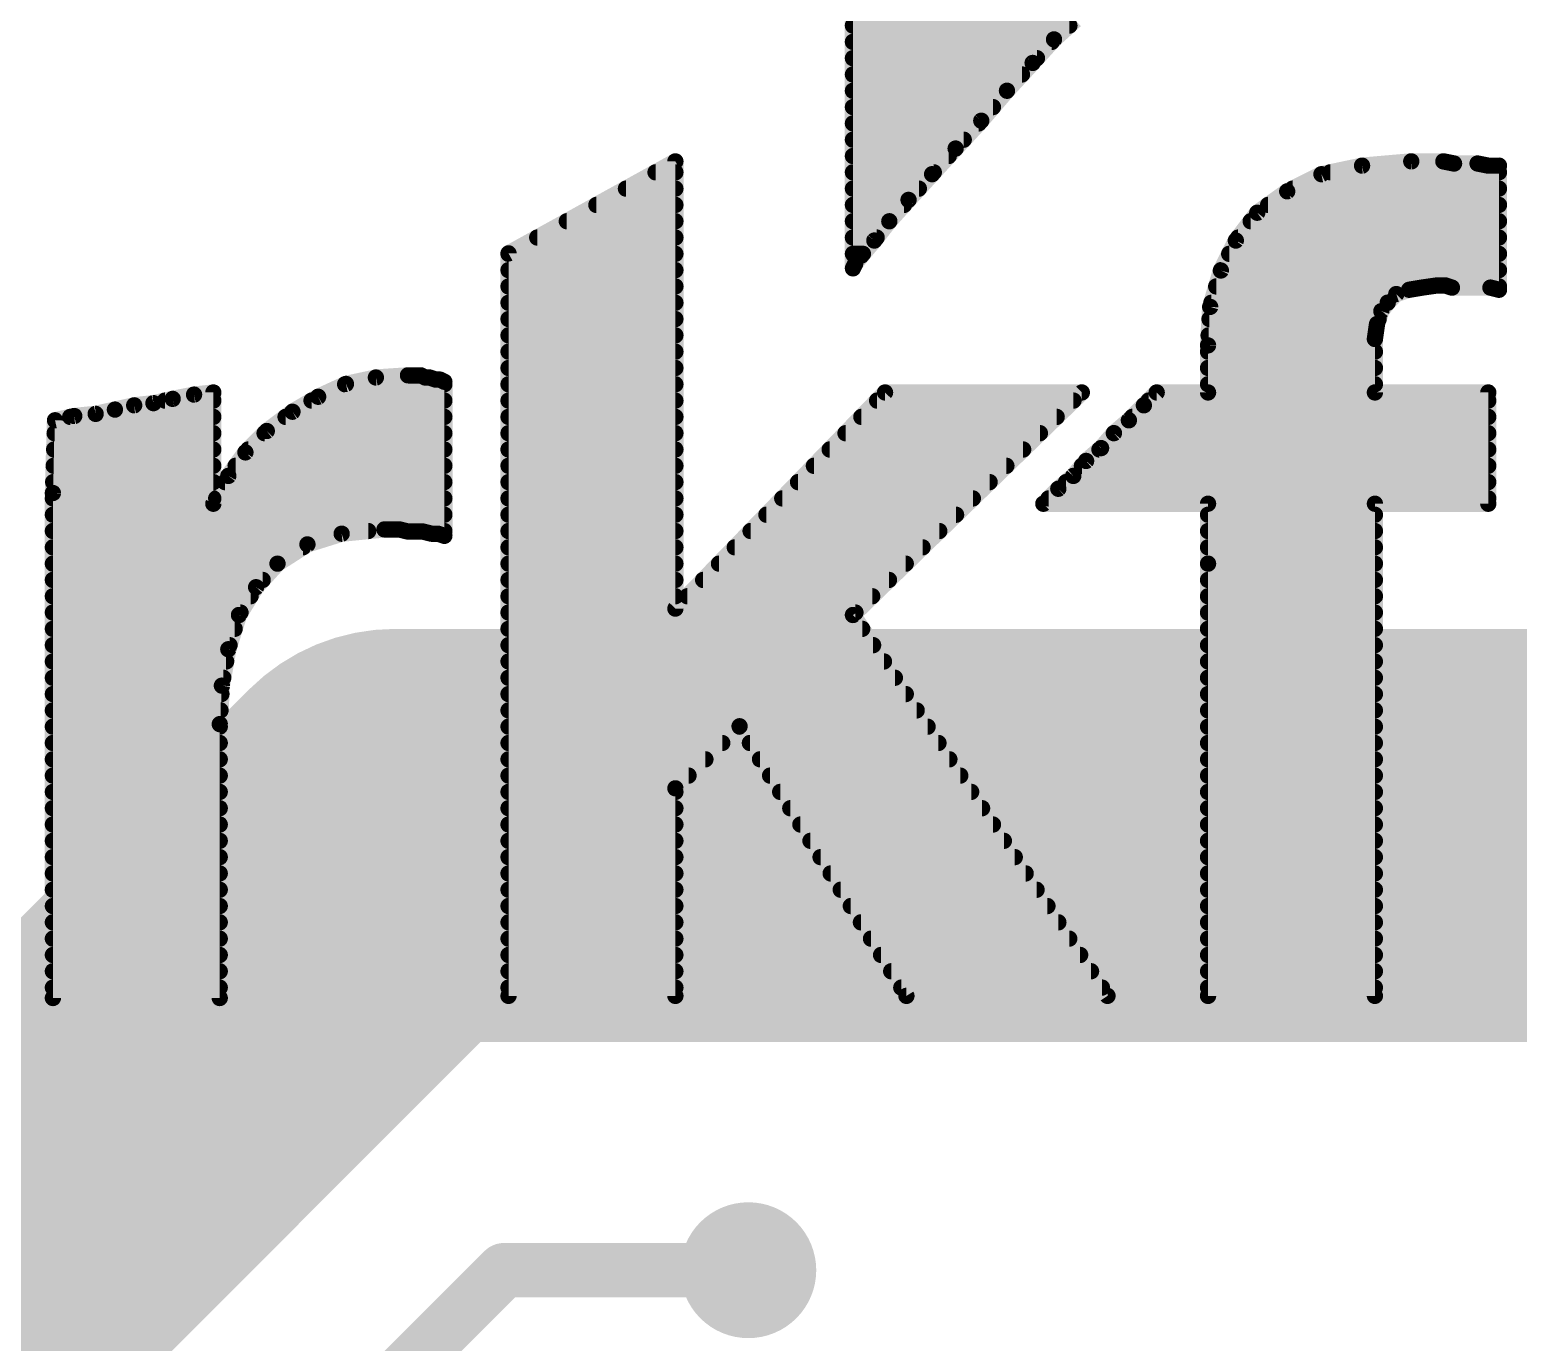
# Model space of a CAD drawing. Extents: x -0.1 to 74.4, y -25.4 to 49.6.
# Drawn here: x 37.66 to 44.62, y 23.03 to 29.16 of the extents above; entities that cross this region are included whole.
import ezdxf

# ---------------------------------------------------------------- set-up
doc = ezdxf.new("R2010")
doc.units = 0
for name, color, linetype in [('1', 12, 'CONTINUOUS'), ('18', 110, 'CONTINUOUS'), ('21', 41, 'CONTINUOUS')]:
    doc.layers.add(name, color=color, linetype=linetype)

# ---------------------------------------------------------------- blocks, each defined once
blk = doc.blocks.new('ROUNDV')
at = {"const_width": 0.5}
blk.add_lwpolyline([(0, -0.25, 1), (0, 0.25, 1), (0, -0.25)], format="xyb", dxfattribs=at)

msp = doc.modelspace()

# ---------------------------------------------------------------- linework, layer by layer
at = {"layer": '1'}
for points, const_width in [([(36.449, 22.479), (39.37, 25.4)], 1.9304), ([(39.37, 25.4), (67, 25.4)], 1.9304), ([(39.878, 23.368), (39.37, 22.86)], 0.254), ([(41.021, 23.368), (39.878, 23.368)], 0.254)]:
    msp.add_lwpolyline(points, dxfattribs=dict(at, const_width=const_width))
for points, const_width in [([(39.37, 25.8826, 1), (39.37, 24.9174)], 0.9652), ([(39.7112, 25.0588, 1), (39.0288, 25.7412)], 0.9652), ([(39.878, 23.4315, 1), (39.878, 23.3045)], 0.127), ([(39.9229, 23.3231, 1), (39.8331, 23.4129)], 0.127), ([(41.021, 23.3045, 1), (41.021, 23.4315)], 0.127)]:
    msp.add_lwpolyline(points, format="xyb", dxfattribs=dict(at, const_width=const_width))
at = {"layer": '21', "const_width": 0.0762}
for points in [[(41.51, 30.81), (41.51, 28.05)], [(42.45, 29.12), (42.55, 29.21)], [(41.51, 29.1846), (42.5218, 29.1846)], [(42.35, 29.01), (42.45, 29.12)], [(41.51, 29.1084), (42.4395, 29.1084)], [(41.51, 29.0322), (42.3702, 29.0322)], [(42.23, 28.88), (42.35, 29.01)], [(41.51, 28.956), (42.3002, 28.956)], [(41.51, 28.8798), (42.2298, 28.8798)], [(42.11, 28.74), (42.23, 28.88)], [(41.51, 28.8036), (42.1645, 28.8036)], [(41.51, 28.7274), (42.0984, 28.7274)], [(41.99, 28.61), (42.11, 28.74)], [(41.51, 28.6512), (42.028, 28.6512)], [(41.51, 28.575), (41.9579, 28.575)], [(41.88, 28.49), (41.99, 28.61)], [(39.9, 28.12), (40.68, 28.55)], [(40.5871, 28.4988), (40.68, 28.4988)], [(40.68, 28.55), (40.68, 26.46)], [(41.51, 28.4988), (41.8881, 28.4988)], [(43.7, 28.49), (43.89, 28.53)], [(43.7418, 28.4988), (44.53, 28.4988)], [(43.89, 28.53), (44.12, 28.55)], [(44.12, 28.55), (44.27, 28.55)], [(44.27, 28.55), (44.32, 28.54)], [(44.32, 28.54), (44.43, 28.54)], [(44.43, 28.54), (44.48, 28.53)], [(44.48, 28.53), (44.53, 28.53)], [(44.53, 28.53), (44.53, 27.95)], [(40.4489, 28.4226), (40.68, 28.4226)], [(41.51, 28.4226), (41.8182, 28.4226)], [(41.77, 28.37), (41.88, 28.49)], [(43.54, 28.41), (43.7, 28.49)], [(43.5652, 28.4226), (44.53, 28.4226)], [(41.68, 28.27), (41.77, 28.37)], [(43.4, 28.31), (43.54, 28.41)], [(40.3107, 28.3464), (40.68, 28.3464)], [(41.51, 28.3464), (41.7488, 28.3464)], [(43.3, 28.18), (43.4, 28.31)], [(43.451, 28.3464), (44.53, 28.3464)], [(40.1725, 28.2702), (40.68, 28.2702)], [(41.51, 28.2702), (41.6802, 28.2702)], [(41.61, 28.18), (41.68, 28.27)], [(43.3694, 28.2702), (44.53, 28.2702)], [(40.0342, 28.194), (40.68, 28.194)], [(41.51, 28.194), (41.6209, 28.194)], [(41.55, 28.11), (41.61, 28.18)], [(43.23, 28.04), (43.3, 28.18)], [(43.3108, 28.194), (44.53, 28.194)], [(39.9, 24.65), (39.9, 28.12)], [(39.9, 28.1178), (40.68, 28.1178)], [(41.51, 28.1178), (41.5567, 28.1178)], [(41.52, 28.07), (41.55, 28.11)], [(43.2689, 28.1178), (44.53, 28.1178)], [(39.9, 28.0416), (40.68, 28.0416)], [(41.51, 28.05), (41.52, 28.07)], [(43.18, 27.87), (43.23, 28.04)], [(43.2308, 28.0416), (44.53, 28.0416)], [(39.9, 27.9654), (40.68, 27.9654)], [(43.2081, 27.9654), (44.2078, 27.9654)], [(44.11, 27.95), (44.05, 27.93)], [(44.17, 27.96), (44.11, 27.95)], [(44.24, 27.97), (44.17, 27.96)], [(44.28, 27.97), (44.24, 27.97)], [(44.31, 27.96), (44.28, 27.97)], [(44.2938, 27.9654), (44.53, 27.9654)], [(44.49, 27.96), (44.31, 27.96)], [(44.53, 27.95), (44.49, 27.96)], [(39.9, 27.8892), (40.68, 27.8892)], [(43.17, 27.69), (43.18, 27.87)], [(43.1856, 27.8892), (44.0094, 27.8892)], [(44.01, 27.89), (43.98, 27.85)], [(44.05, 27.93), (44.01, 27.89)], [(39.9, 27.813), (40.68, 27.813)], [(43.1768, 27.813), (43.9677, 27.813)], [(43.98, 27.85), (43.96, 27.79)], [(39.9, 27.7368), (40.68, 27.7368)], [(43.1726, 27.7368), (43.9524, 27.7368)], [(43.96, 27.79), (43.95, 27.72)], [(39.9, 27.6606), (40.68, 27.6606)], [(43.17, 27.47), (43.17, 27.69)], [(43.17, 27.6606), (43.95, 27.6606)], [(43.95, 27.72), (43.95, 27.47)], [(39.14, 27.51), (39.28, 27.54)], [(39.28, 27.54), (39.43, 27.55)], [(39.43, 27.55), (39.49, 27.55)], [(39.49, 27.55), (39.51, 27.54)], [(39.51, 27.54), (39.53, 27.54)], [(39.53, 27.54), (39.56, 27.53)], [(39.56, 27.53), (39.58, 27.53)], [(39.58, 27.53), (39.6, 27.52)], [(39.6, 27.52), (39.6, 26.8)], [(39.9, 27.5844), (40.68, 27.5844)], [(43.17, 27.5844), (43.95, 27.5844)], [(38.33, 27.44), (38.43, 27.46)], [(38.43, 27.46), (38.52, 27.47)], [(38.52, 27.47), (38.52, 26.95)], [(38.89, 27.38), (39.01, 27.45)], [(39.01, 27.45), (39.14, 27.51)], [(39.1361, 27.5082), (39.6, 27.5082)], [(39.9, 27.5082), (40.68, 27.5082)], [(40.68, 26.46), (41.66, 27.47)], [(42.58, 27.47), (41.51, 26.43)], [(41.66, 27.47), (42.58, 27.47)], [(42.87, 27.41), (42.93, 27.47)], [(42.93, 27.47), (43.17, 27.47)], [(43.17, 27.5082), (43.95, 27.5082)], [(43.95, 27.47), (44.48, 27.47)], [(44.48, 27.47), (44.48, 26.95)], [(37.97, 27.37), (38.06, 27.39)], [(38.06, 27.39), (38.15, 27.41)], [(38.15, 27.41), (38.24, 27.42)], [(38.24, 27.42), (38.33, 27.44)], [(38.294, 27.432), (38.52, 27.432)], [(38.77, 27.29), (38.89, 27.38)], [(38.9791, 27.432), (39.6, 27.432)], [(39.9, 27.432), (40.68, 27.432)], [(41.6231, 27.432), (42.5409, 27.432)], [(42.8, 27.34), (42.87, 27.41)], [(42.892, 27.432), (44.48, 27.432)], [(37.77, 27), (37.78, 27.34)], [(37.78, 27.34), (37.87, 27.36)], [(37.8511, 27.3558), (38.52, 27.3558)], [(37.87, 27.36), (37.97, 27.37)], [(38.8577, 27.3558), (39.6, 27.3558)], [(39.9, 27.3558), (40.68, 27.3558)], [(41.5492, 27.3558), (42.4625, 27.3558)], [(42.73, 27.28), (42.8, 27.34)], [(42.8158, 27.3558), (44.48, 27.3558)], [(37.7782, 27.2796), (38.52, 27.2796)], [(38.67, 27.19), (38.77, 27.29)], [(38.7596, 27.2796), (39.6, 27.2796)], [(39.9, 27.2796), (40.68, 27.2796)], [(41.4753, 27.2796), (42.3841, 27.2796)], [(42.67, 27.21), (42.73, 27.28)], [(42.7297, 27.2796), (44.48, 27.2796)], [(37.776, 27.2034), (38.52, 27.2034)], [(38.59, 27.08), (38.67, 27.19)], [(38.6834, 27.2034), (39.6, 27.2034)], [(39.9, 27.2034), (40.68, 27.2034)], [(41.4013, 27.2034), (42.3057, 27.2034)], [(42.6, 27.15), (42.67, 27.21)], [(42.6623, 27.2034), (44.48, 27.2034)], [(37.7737, 27.1272), (38.52, 27.1272)], [(38.6243, 27.1272), (39.6, 27.1272)], [(39.9, 27.1272), (40.68, 27.1272)], [(41.3274, 27.1272), (42.2273, 27.1272)], [(42.54, 27.08), (42.6, 27.15)], [(42.5805, 27.1272), (44.48, 27.1272)], [(37.7715, 27.051), (38.52, 27.051)], [(38.52, 26.95), (38.59, 27.08)], [(38.5744, 27.051), (39.6, 27.051)], [(39.9, 27.051), (40.68, 27.051)], [(41.2534, 27.051), (42.1489, 27.051)], [(42.47, 27.02), (42.54, 27.08)], [(42.5062, 27.051), (44.48, 27.051)], [(37.77, 24.64), (37.77, 27)], [(37.77, 26.9748), (38.52, 26.9748)], [(38.5334, 26.9748), (39.6, 26.9748)], [(39.9, 26.9748), (40.68, 26.9748)], [(41.1795, 26.9748), (42.0705, 26.9748)], [(42.4, 26.95), (42.47, 27.02)], [(42.4248, 26.9748), (44.48, 26.9748)], [(37.77, 26.8986), (39.6, 26.8986)], [(39.9, 26.8986), (40.68, 26.8986)], [(41.1056, 26.8986), (41.9921, 26.8986)], [(43.17, 26.95), (42.4, 26.95)], [(43.17, 26.67), (43.17, 26.95)], [(43.17, 26.8986), (43.95, 26.8986)], [(44.48, 26.95), (43.95, 26.95)], [(43.95, 26.95), (43.95, 24.65)], [(37.77, 26.8224), (39.244, 26.8224)], [(39.32, 26.83), (39.12, 26.81)], [(39.39, 26.83), (39.32, 26.83)], [(39.43, 26.82), (39.39, 26.83)], [(39.4204, 26.8224), (39.6, 26.8224)], [(39.9, 26.8224), (40.68, 26.8224)], [(41.0316, 26.8224), (41.9137, 26.8224)], [(43.17, 26.8224), (43.95, 26.8224)], [(38.96, 26.76), (38.82, 26.67)], [(39.12, 26.81), (38.96, 26.76)], [(39.5, 26.82), (39.43, 26.82)], [(39.54, 26.81), (39.5, 26.82)], [(39.57, 26.81), (39.54, 26.81)], [(39.6, 26.8), (39.57, 26.81)], [(37.77, 26.7462), (38.9385, 26.7462)], [(39.9, 26.7462), (40.68, 26.7462)], [(40.9577, 26.7462), (41.8353, 26.7462)], [(43.17, 26.7462), (43.95, 26.7462)], [(37.77, 26.67), (38.82, 26.67)], [(38.82, 26.67), (38.72, 26.56)], [(39.9, 26.67), (40.68, 26.67)], [(40.8838, 26.67), (41.7569, 26.67)], [(43.17, 24.65), (43.17, 26.67)], [(43.17, 26.67), (43.95, 26.67)], [(37.77, 26.5938), (38.7507, 26.5938)], [(38.72, 26.56), (38.64, 26.43)], [(39.9, 26.5938), (40.68, 26.5938)], [(40.8098, 26.5938), (41.6785, 26.5938)], [(43.17, 26.5938), (43.95, 26.5938)], [(37.77, 26.5176), (38.6939, 26.5176)], [(39.9, 26.5176), (40.68, 26.5176)], [(40.7359, 26.5176), (41.6001, 26.5176)], [(43.17, 26.5176), (43.95, 26.5176)], [(37.77, 26.4414), (38.647, 26.4414)], [(38.64, 26.43), (38.59, 26.27)], [(39.9, 26.4414), (41.5217, 26.4414)], [(41.51, 26.43), (42.7, 24.65)], [(43.17, 26.4414), (43.95, 26.4414)], [(37.77, 26.3652), (38.6198, 26.3652)], [(39.9, 26.3652), (41.5533, 26.3652)], [(43.17, 26.3652), (43.95, 26.3652)], [(37.77, 26.289), (38.5959, 26.289)], [(38.59, 26.27), (38.56, 26.1)], [(39.9, 26.289), (41.6043, 26.289)], [(43.17, 26.289), (43.95, 26.289)], [(37.77, 26.2128), (38.5799, 26.2128)], [(39.9, 26.2128), (41.6552, 26.2128)], [(43.17, 26.2128), (43.95, 26.2128)], [(37.77, 26.1366), (38.5665, 26.1366)], [(39.9, 26.1366), (41.7061, 26.1366)], [(43.17, 26.1366), (43.95, 26.1366)], [(37.77, 26.0604), (38.5578, 26.0604)], [(38.56, 26.1), (38.55, 25.92)], [(39.9, 26.0604), (41.7571, 26.0604)], [(43.17, 26.0604), (43.95, 26.0604)], [(37.77, 25.9842), (38.5536, 25.9842)], [(38.55, 25.92), (38.55, 24.64)], [(39.9, 25.9842), (41.808, 25.9842)], [(43.17, 25.9842), (43.95, 25.9842)], [(37.77, 25.908), (38.55, 25.908)], [(39.9, 25.908), (40.9779, 25.908)], [(40.98, 25.91), (40.68, 25.62)], [(41.76, 24.65), (40.98, 25.91)], [(40.9812, 25.908), (41.859, 25.908)], [(43.17, 25.908), (43.95, 25.908)], [(37.77, 25.8318), (38.55, 25.8318)], [(39.9, 25.8318), (40.8991, 25.8318)], [(41.0284, 25.8318), (41.9099, 25.8318)], [(43.17, 25.8318), (43.95, 25.8318)], [(37.77, 25.7556), (38.55, 25.7556)], [(39.9, 25.7556), (40.8203, 25.7556)], [(41.0756, 25.7556), (41.9609, 25.7556)], [(43.17, 25.7556), (43.95, 25.7556)], [(37.77, 25.6794), (38.55, 25.6794)], [(39.9, 25.6794), (40.7415, 25.6794)], [(41.1228, 25.6794), (42.0118, 25.6794)], [(43.17, 25.6794), (43.95, 25.6794)], [(37.77, 25.6032), (38.55, 25.6032)], [(39.9, 25.6032), (40.68, 25.6032)], [(40.68, 25.62), (40.68, 24.65)], [(41.1699, 25.6032), (42.0627, 25.6032)], [(43.17, 25.6032), (43.95, 25.6032)], [(37.77, 25.527), (38.55, 25.527)], [(39.9, 25.527), (40.68, 25.527)], [(41.2171, 25.527), (42.1137, 25.527)], [(43.17, 25.527), (43.95, 25.527)], [(37.77, 25.4508), (38.55, 25.4508)], [(39.9, 25.4508), (40.68, 25.4508)], [(41.2643, 25.4508), (42.1646, 25.4508)], [(43.17, 25.4508), (43.95, 25.4508)], [(37.77, 25.3746), (38.55, 25.3746)], [(39.9, 25.3746), (40.68, 25.3746)], [(41.3114, 25.3746), (42.2156, 25.3746)], [(43.17, 25.3746), (43.95, 25.3746)], [(37.77, 25.2984), (38.55, 25.2984)], [(39.9, 25.2984), (40.68, 25.2984)], [(41.3586, 25.2984), (42.2665, 25.2984)], [(43.17, 25.2984), (43.95, 25.2984)], [(37.77, 25.2222), (38.55, 25.2222)], [(39.9, 25.2222), (40.68, 25.2222)], [(41.4058, 25.2222), (42.3175, 25.2222)], [(43.17, 25.2222), (43.95, 25.2222)], [(37.77, 25.146), (38.55, 25.146)], [(39.9, 25.146), (40.68, 25.146)], [(41.453, 25.146), (42.3684, 25.146)], [(43.17, 25.146), (43.95, 25.146)], [(37.77, 25.0698), (38.55, 25.0698)], [(39.9, 25.0698), (40.68, 25.0698)], [(41.5001, 25.0698), (42.4193, 25.0698)], [(43.17, 25.0698), (43.95, 25.0698)], [(37.77, 24.9936), (38.55, 24.9936)], [(39.9, 24.9936), (40.68, 24.9936)], [(41.5473, 24.9936), (42.4703, 24.9936)], [(43.17, 24.9936), (43.95, 24.9936)], [(37.77, 24.9174), (38.55, 24.9174)], [(39.9, 24.9174), (40.68, 24.9174)], [(41.5945, 24.9174), (42.5212, 24.9174)], [(43.17, 24.9174), (43.95, 24.9174)], [(37.77, 24.8412), (38.55, 24.8412)], [(39.9, 24.8412), (40.68, 24.8412)], [(41.6416, 24.8412), (42.5722, 24.8412)], [(43.17, 24.8412), (43.95, 24.8412)], [(37.77, 24.765), (38.55, 24.765)], [(39.9, 24.765), (40.68, 24.765)], [(41.6888, 24.765), (42.6231, 24.765)], [(43.17, 24.765), (43.95, 24.765)], [(37.77, 24.6888), (38.55, 24.6888)], [(39.9, 24.6888), (40.68, 24.6888)], [(41.736, 24.6888), (42.6741, 24.6888)], [(43.17, 24.6888), (43.95, 24.6888)], [(38.55, 24.64), (37.77, 24.64)], [(40.68, 24.65), (39.9, 24.65)], [(42.7, 24.65), (41.76, 24.65)], [(43.95, 24.65), (43.17, 24.65)]]:
    msp.add_lwpolyline(points, dxfattribs=at)
at = {"layer": '21', "const_width": 0.0381}
for points in [[(41.51, 29.2036, 1), (41.51, 29.1655)], [(42.4641, 29.1072, 1), (42.4359, 29.1328)], [(42.5218, 29.1655, 1), (42.5218, 29.2036)], [(41.51, 29.1275, 1), (41.51, 29.0894)], [(42.4373, 29.1342, 1), (42.4627, 29.1058)], [(42.4395, 29.0894, 1), (42.4395, 29.1275)], [(41.51, 29.0513, 1), (41.51, 29.0132)], [(42.3359, 29.0228, 1), (42.3641, 28.9972)], [(42.364, 28.9971, 1), (42.336, 29.0229)], [(42.3702, 29.0132, 1), (42.3702, 29.0513)], [(41.51, 28.9751, 1), (41.51, 28.937)], [(42.3002, 28.937, 1), (42.3002, 28.9751)], [(41.51, 28.8989, 1), (41.51, 28.8608)], [(42.216, 28.8929, 1), (42.244, 28.8671)], [(42.2445, 28.8676, 1), (42.2155, 28.8924)], [(42.2298, 28.8608, 1), (42.2298, 28.8989)], [(41.51, 28.8227, 1), (41.51, 28.7846)], [(42.1645, 28.7846, 1), (42.1645, 28.8227)], [(41.51, 28.7465, 1), (41.51, 28.7084)], [(42.0955, 28.7524, 1), (42.1245, 28.7276)], [(42.124, 28.7271, 1), (42.096, 28.7529)], [(42.0984, 28.7084, 1), (42.0984, 28.7465)], [(41.51, 28.6703, 1), (41.51, 28.6322)], [(42.028, 28.6322, 1), (42.028, 28.6703)], [(41.51, 28.5941, 1), (41.51, 28.556)], [(41.9579, 28.556, 1), (41.9579, 28.5941)], [(41.976, 28.6229, 1), (42.004, 28.5971)], [(42.004, 28.5971, 1), (41.976, 28.6229)], [(40.5871, 28.5179, 1), (40.5871, 28.4798)], [(40.699, 28.55, 1), (40.6609, 28.55)], [(40.6892, 28.5333, 1), (40.6708, 28.5667)], [(40.68, 28.4798, 1), (40.68, 28.5179)], [(41.51, 28.5179, 1), (41.51, 28.4798)], [(41.8881, 28.4798, 1), (41.8881, 28.5179)], [(43.7418, 28.5179, 1), (43.7418, 28.4798)], [(43.8883, 28.549, 1), (43.8917, 28.511)], [(43.8939, 28.5114, 1), (43.8861, 28.5486)], [(44.12, 28.5691, 1), (44.12, 28.531)], [(44.1217, 28.531, 1), (44.1183, 28.569)], [(44.2737, 28.5687, 1), (44.2663, 28.5313)], [(44.27, 28.531, 1), (44.27, 28.5691)], [(44.32, 28.5591, 1), (44.32, 28.521)], [(44.3163, 28.5213, 1), (44.3237, 28.5587)], [(44.4337, 28.5587, 1), (44.4263, 28.5213)], [(44.43, 28.521, 1), (44.43, 28.5591)], [(44.48, 28.5491, 1), (44.48, 28.511)], [(44.4763, 28.5113, 1), (44.4837, 28.5487)], [(44.5491, 28.53, 1), (44.511, 28.53)], [(44.53, 28.511, 1), (44.53, 28.5491)], [(44.53, 28.4798, 1), (44.53, 28.5179)], [(40.4489, 28.4417, 1), (40.4489, 28.4036)], [(40.68, 28.4036, 1), (40.68, 28.4417)], [(41.51, 28.4417, 1), (41.51, 28.4036)], [(41.8182, 28.4036, 1), (41.8182, 28.4417)], [(41.866, 28.5029, 1), (41.894, 28.4771)], [(41.894, 28.4771, 1), (41.866, 28.5029)], [(43.5652, 28.4417, 1), (43.5652, 28.4036)], [(43.6961, 28.5086, 1), (43.7039, 28.4714)], [(43.7085, 28.473, 1), (43.6915, 28.507)], [(44.53, 28.4036, 1), (44.53, 28.4417)], [(41.756, 28.3829, 1), (41.784, 28.3571)], [(41.7842, 28.3573, 1), (41.7558, 28.3827)], [(43.5315, 28.427, 1), (43.5485, 28.393)], [(43.5511, 28.3945, 1), (43.5289, 28.4255)], [(40.3107, 28.3655, 1), (40.3107, 28.3274)], [(40.68, 28.3274, 1), (40.68, 28.3655)], [(41.51, 28.3655, 1), (41.51, 28.3274)], [(41.7488, 28.3274, 1), (41.7488, 28.3655)], [(43.3889, 28.3255, 1), (43.4111, 28.2945)], [(43.4151, 28.2984, 1), (43.3849, 28.3216)], [(43.451, 28.3655, 1), (43.451, 28.3274)], [(44.53, 28.3274, 1), (44.53, 28.3655)], [(40.1725, 28.2893, 1), (40.1725, 28.2512)], [(40.68, 28.2512, 1), (40.68, 28.2893)], [(41.51, 28.2893, 1), (41.51, 28.2512)], [(41.6658, 28.2827, 1), (41.6942, 28.2573)], [(41.695, 28.2583, 1), (41.665, 28.2817)], [(41.6802, 28.2512, 1), (41.6802, 28.2893)], [(43.3694, 28.2893, 1), (43.3694, 28.2512)], [(44.53, 28.2512, 1), (44.53, 28.2893)], [(40.0342, 28.2131, 1), (40.0342, 28.175)], [(40.68, 28.175, 1), (40.68, 28.2131)], [(41.51, 28.2131, 1), (41.51, 28.175)], [(41.595, 28.1917, 1), (41.625, 28.1683)], [(41.6245, 28.1676, 1), (41.5955, 28.1924)], [(41.6209, 28.175, 1), (41.6209, 28.2131)], [(43.2849, 28.1916, 1), (43.3151, 28.1684)], [(43.317, 28.1715, 1), (43.283, 28.1885)], [(43.3108, 28.2131, 1), (43.3108, 28.175)], [(44.53, 28.175, 1), (44.53, 28.2131)], [(39.919, 28.12, 1), (39.8809, 28.12)], [(39.9, 28.1369, 1), (39.9, 28.0988)], [(39.8908, 28.1367, 1), (39.9092, 28.1033)], [(40.68, 28.0988, 1), (40.68, 28.1369)], [(41.51, 28.1369, 1), (41.51, 28.0988)], [(41.5355, 28.1224, 1), (41.5645, 28.0976)], [(41.5652, 28.0986, 1), (41.5348, 28.1214)], [(41.5567, 28.0988, 1), (41.5567, 28.1369)], [(43.2689, 28.1369, 1), (43.2689, 28.0988)], [(44.53, 28.0988, 1), (44.53, 28.1369)], [(39.9, 28.0607, 1), (39.9, 28.0226)], [(40.68, 28.0226, 1), (40.68, 28.0607)], [(41.493, 28.0585, 1), (41.527, 28.0415)], [(41.491, 28.05, 1), (41.5291, 28.05)], [(41.5048, 28.0814, 1), (41.5352, 28.0586)], [(41.537, 28.0615, 1), (41.503, 28.0785)], [(43.213, 28.0485, 1), (43.247, 28.0315)], [(43.2308, 28.0607, 1), (43.2308, 28.0226)], [(43.2483, 28.0346, 1), (43.2117, 28.0454)], [(44.53, 28.0226, 1), (44.53, 28.0607)], [(39.9, 27.9845, 1), (39.9, 27.9464)], [(40.68, 27.9464, 1), (40.68, 27.9845)], [(43.2081, 27.9845, 1), (43.2081, 27.9464)], [(44.1069, 27.9688, 1), (44.1131, 27.9312)], [(44.116, 27.9319, 1), (44.104, 27.9681)], [(44.1673, 27.9789, 1), (44.1727, 27.9411)], [(44.1731, 27.9412, 1), (44.1669, 27.9788)], [(44.2078, 27.9464, 1), (44.2078, 27.9845)], [(44.24, 27.9891, 1), (44.24, 27.951)], [(44.2427, 27.9511, 1), (44.2373, 27.9889)], [(44.286, 27.9881, 1), (44.274, 27.9519)], [(44.2938, 27.9845, 1), (44.2938, 27.9464)], [(44.28, 27.951, 1), (44.28, 27.9891)], [(44.31, 27.9791, 1), (44.31, 27.941)], [(44.304, 27.9419, 1), (44.316, 27.9781)], [(44.4946, 27.9785, 1), (44.4854, 27.9415)], [(44.49, 27.941, 1), (44.49, 27.9791)], [(44.5254, 27.9315, 1), (44.5346, 27.9685)], [(44.53, 27.9464, 1), (44.53, 27.9845)], [(39.9, 27.9083, 1), (39.9, 27.8702)], [(40.68, 27.8702, 1), (40.68, 27.9083)], [(43.199, 27.8689, 1), (43.161, 27.8711)], [(43.1856, 27.9083, 1), (43.1856, 27.8702)], [(43.9965, 27.9035, 1), (44.0235, 27.8765)], [(44.0252, 27.8786, 1), (43.9948, 27.9014)], [(44.0094, 27.8702, 1), (44.0094, 27.9083)], [(44.044, 27.9481, 1), (44.056, 27.9119)], [(44.0635, 27.9165, 1), (44.0365, 27.9435)], [(44.511, 27.95, 1), (44.5491, 27.95)], [(39.9, 27.8321, 1), (39.9, 27.794)], [(40.68, 27.794, 1), (40.68, 27.8321)], [(43.1768, 27.8321, 1), (43.1768, 27.794)], [(43.1617, 27.8754, 1), (43.1983, 27.8646)], [(43.9648, 27.8614, 1), (43.9952, 27.8386)], [(43.9981, 27.844, 1), (43.9619, 27.856)], [(43.9677, 27.794, 1), (43.9677, 27.8321)], [(39.9, 27.7559, 1), (39.9, 27.7178)], [(40.68, 27.7178, 1), (40.68, 27.7559)], [(43.1726, 27.7559, 1), (43.1726, 27.7178)], [(43.9419, 27.796, 1), (43.9781, 27.784)], [(43.9789, 27.7873, 1), (43.9411, 27.7927)], [(43.9524, 27.7178, 1), (43.9524, 27.7559)], [(39.9, 27.6797, 1), (39.9, 27.6416)], [(40.68, 27.6416, 1), (40.68, 27.6797)], [(43.151, 27.6911, 1), (43.189, 27.6889)], [(43.17, 27.6797, 1), (43.17, 27.6416)], [(43.1891, 27.69, 1), (43.151, 27.69)], [(43.9691, 27.72, 1), (43.931, 27.72)], [(43.9311, 27.7227, 1), (43.9689, 27.7173)], [(43.95, 27.6416, 1), (43.95, 27.6797)], [(39.2787, 27.559, 1), (39.2813, 27.521)], [(39.284, 27.5214, 1), (39.276, 27.5586)], [(39.43, 27.5691, 1), (39.43, 27.531)], [(39.4313, 27.531, 1), (39.4287, 27.569)], [(39.4985, 27.567, 1), (39.4815, 27.533)], [(39.49, 27.531, 1), (39.49, 27.5691)], [(39.51, 27.5591, 1), (39.51, 27.521)], [(39.5015, 27.523, 1), (39.5185, 27.557)], [(39.536, 27.5581, 1), (39.524, 27.5219)], [(39.53, 27.521, 1), (39.53, 27.5591)], [(39.56, 27.5491, 1), (39.56, 27.511)], [(39.554, 27.5119, 1), (39.566, 27.5481)], [(39.5885, 27.547, 1), (39.5715, 27.513)], [(39.58, 27.511, 1), (39.58, 27.5491)], [(39.6191, 27.52, 1), (39.581, 27.52)], [(39.5915, 27.503, 1), (39.6085, 27.537)], [(39.9, 27.6035, 1), (39.9, 27.5654)], [(40.68, 27.5654, 1), (40.68, 27.6035)], [(43.17, 27.6035, 1), (43.17, 27.5654)], [(43.95, 27.5654, 1), (43.95, 27.6035)], [(38.4279, 27.4789, 1), (38.4321, 27.4411)], [(38.4337, 27.4413, 1), (38.4263, 27.4787)], [(38.5391, 27.47, 1), (38.501, 27.47)], [(38.5221, 27.4511, 1), (38.5179, 27.4889)], [(39.002, 27.4673, 1), (39.018, 27.4327)], [(39.0196, 27.4335, 1), (39.0004, 27.4665)], [(39.1361, 27.5273, 1), (39.1361, 27.4892)], [(39.136, 27.5286, 1), (39.144, 27.4914)], [(39.148, 27.4927, 1), (39.132, 27.5273)], [(39.6, 27.4892, 1), (39.6, 27.5273)], [(39.9, 27.5273, 1), (39.9, 27.4892)], [(40.68, 27.4892, 1), (40.68, 27.5273)], [(41.66, 27.4891, 1), (41.66, 27.451)], [(41.6737, 27.4567, 1), (41.6463, 27.4833)], [(42.5933, 27.4563, 1), (42.5667, 27.4837)], [(42.58, 27.451, 1), (42.58, 27.4891)], [(42.93, 27.4891, 1), (42.93, 27.451)], [(42.9435, 27.4565, 1), (42.9165, 27.4835)], [(43.17, 27.5273, 1), (43.17, 27.4892)], [(43.151, 27.47, 1), (43.1891, 27.47)], [(43.17, 27.451, 1), (43.17, 27.4891)], [(43.95, 27.4891, 1), (43.95, 27.451)], [(43.931, 27.47, 1), (43.9691, 27.47)], [(43.95, 27.4892, 1), (43.95, 27.5273)], [(44.4991, 27.47, 1), (44.461, 27.47)], [(44.48, 27.451, 1), (44.48, 27.4891)], [(38.0559, 27.4086, 1), (38.0641, 27.3714)], [(38.0641, 27.3714, 1), (38.0559, 27.4086)], [(38.1479, 27.4289, 1), (38.1521, 27.3911)], [(38.1541, 27.3914, 1), (38.1459, 27.4286)], [(38.2359, 27.4386, 1), (38.2441, 27.4014)], [(38.2421, 27.4011, 1), (38.2379, 27.4389)], [(38.294, 27.4511, 1), (38.294, 27.413)], [(38.3263, 27.4587, 1), (38.3337, 27.4213)], [(38.3341, 27.4214, 1), (38.3259, 27.4586)], [(38.52, 27.413, 1), (38.52, 27.4511)], [(38.8804, 27.3965, 1), (38.8996, 27.3635)], [(38.9014, 27.3648, 1), (38.8786, 27.3952)], [(38.9791, 27.4511, 1), (38.9791, 27.413)], [(39.6, 27.413, 1), (39.6, 27.4511)], [(39.9, 27.4511, 1), (39.9, 27.413)], [(40.68, 27.413, 1), (40.68, 27.4511)], [(41.6231, 27.4511, 1), (41.6231, 27.413)], [(42.5409, 27.413, 1), (42.5409, 27.4511)], [(42.8565, 27.4235, 1), (42.8835, 27.3965)], [(42.8835, 27.3965, 1), (42.8565, 27.4235)], [(42.892, 27.4511, 1), (42.892, 27.413)], [(44.48, 27.413, 1), (44.48, 27.4511)], [(37.7759, 27.3586, 1), (37.7841, 27.3214)], [(37.799, 27.3394, 1), (37.761, 27.3406)], [(37.8511, 27.3749, 1), (37.8511, 27.3368)], [(37.8681, 27.379, 1), (37.8719, 27.341)], [(37.8741, 27.3414, 1), (37.8659, 27.3786)], [(37.9659, 27.3886, 1), (37.9741, 27.3514)], [(37.9719, 27.351, 1), (37.9681, 27.389)], [(38.52, 27.3368, 1), (38.52, 27.3749)], [(38.8577, 27.3749, 1), (38.8577, 27.3368)], [(39.6, 27.3368, 1), (39.6, 27.3749)], [(39.9, 27.3749, 1), (39.9, 27.3368)], [(40.68, 27.3368, 1), (40.68, 27.3749)], [(41.5492, 27.3749, 1), (41.5492, 27.3368)], [(42.4625, 27.3368, 1), (42.4625, 27.3749)], [(42.7865, 27.3535, 1), (42.8135, 27.3265)], [(42.8124, 27.3255, 1), (42.7876, 27.3545)], [(42.8158, 27.3749, 1), (42.8158, 27.3368)], [(44.48, 27.3368, 1), (44.48, 27.3749)], [(37.7782, 27.2987, 1), (37.7782, 27.2606)], [(38.52, 27.2606, 1), (38.52, 27.2987)], [(38.7596, 27.2987, 1), (38.7596, 27.2606)], [(38.7586, 27.3052, 1), (38.7814, 27.2748)], [(38.7835, 27.2765, 1), (38.7565, 27.3035)], [(39.6, 27.2606, 1), (39.6, 27.2987)], [(39.9, 27.2987, 1), (39.9, 27.2606)], [(40.68, 27.2606, 1), (40.68, 27.2987)], [(41.4753, 27.2987, 1), (41.4753, 27.2606)], [(42.3841, 27.2606, 1), (42.3841, 27.2987)], [(42.7297, 27.2987, 1), (42.7297, 27.2606)], [(42.7176, 27.2945, 1), (42.7424, 27.2655)], [(42.7445, 27.2676, 1), (42.7155, 27.2924)], [(44.48, 27.2606, 1), (44.48, 27.2987)], [(37.776, 27.2225, 1), (37.776, 27.1844)], [(38.52, 27.1844, 1), (38.52, 27.2225)], [(38.6565, 27.2035, 1), (38.6835, 27.1765)], [(38.6854, 27.1788, 1), (38.6546, 27.2012)], [(38.6834, 27.2225, 1), (38.6834, 27.1844)], [(39.6, 27.1844, 1), (39.6, 27.2225)], [(39.9, 27.2225, 1), (39.9, 27.1844)], [(40.68, 27.1844, 1), (40.68, 27.2225)], [(41.4013, 27.2225, 1), (41.4013, 27.1844)], [(42.3057, 27.1844, 1), (42.3057, 27.2225)], [(42.6623, 27.2225, 1), (42.6623, 27.1844)], [(42.6555, 27.2224, 1), (42.6845, 27.1976)], [(42.6824, 27.1955, 1), (42.6576, 27.2245)], [(44.48, 27.1844, 1), (44.48, 27.2225)], [(37.7737, 27.1463, 1), (37.7737, 27.1082)], [(38.52, 27.1082, 1), (38.52, 27.1463)], [(38.6243, 27.1463, 1), (38.6243, 27.1082)], [(39.6, 27.1082, 1), (39.6, 27.1463)], [(39.9, 27.1463, 1), (39.9, 27.1082)], [(40.68, 27.1082, 1), (40.68, 27.1463)], [(41.3274, 27.1463, 1), (41.3274, 27.1082)], [(42.2273, 27.1082, 1), (42.2273, 27.1463)], [(42.5805, 27.1463, 1), (42.5805, 27.1082)], [(42.5876, 27.1645, 1), (42.6124, 27.1355)], [(42.6145, 27.1376, 1), (42.5855, 27.1624)], [(44.48, 27.1082, 1), (44.48, 27.1463)], [(37.7715, 27.0701, 1), (37.7715, 27.032)], [(38.52, 27.032, 1), (38.52, 27.0701)], [(38.5744, 27.0701, 1), (38.5744, 27.032)], [(38.5746, 27.0912, 1), (38.6054, 27.0688)], [(38.6068, 27.071, 1), (38.5732, 27.089)], [(39.6, 27.032, 1), (39.6, 27.0701)], [(39.9, 27.0701, 1), (39.9, 27.032)], [(40.68, 27.032, 1), (40.68, 27.0701)], [(41.2534, 27.0701, 1), (41.2534, 27.032)], [(42.1489, 27.032, 1), (42.1489, 27.0701)], [(42.5062, 27.0701, 1), (42.5062, 27.032)], [(42.5255, 27.0924, 1), (42.5545, 27.0676)], [(42.5524, 27.0655, 1), (42.5276, 27.0945)], [(44.48, 27.032, 1), (44.48, 27.0701)], [(37.7891, 27, 1), (37.751, 27)], [(37.751, 27.0006, 1), (37.789, 26.9994)], [(37.77, 26.9939, 1), (37.77, 26.9558)], [(38.5334, 26.9939, 1), (38.5334, 26.9558)], [(38.52, 26.9558, 1), (38.52, 26.9939)], [(39.6, 26.9558, 1), (39.6, 26.9939)], [(39.9, 26.9939, 1), (39.9, 26.9558)], [(40.68, 26.9558, 1), (40.68, 26.9939)], [(41.1795, 26.9939, 1), (41.1795, 26.9558)], [(42.0705, 26.9558, 1), (42.0705, 26.9939)], [(42.4248, 26.9939, 1), (42.4248, 26.9558)], [(42.4576, 27.0345, 1), (42.4824, 27.0055)], [(42.4835, 27.0065, 1), (42.4565, 27.0335)], [(44.48, 26.9558, 1), (44.48, 26.9939)], [(37.77, 26.9177, 1), (37.77, 26.8796)], [(38.5032, 26.959, 1), (38.5368, 26.941)], [(38.501, 26.95, 1), (38.5391, 26.95)], [(39.6, 26.8796, 1), (39.6, 26.9177)], [(39.9, 26.9177, 1), (39.9, 26.8796)], [(40.68, 26.8796, 1), (40.68, 26.9177)], [(41.1056, 26.9177, 1), (41.1056, 26.8796)], [(41.9921, 26.8796, 1), (41.9921, 26.9177)], [(42.4, 26.9691, 1), (42.4, 26.931)], [(42.3865, 26.9635, 1), (42.4135, 26.9365)], [(43.17, 26.9177, 1), (43.17, 26.8796)], [(43.1891, 26.95, 1), (43.151, 26.95)], [(43.17, 26.931, 1), (43.17, 26.9691)], [(43.95, 26.9691, 1), (43.95, 26.931)], [(43.9691, 26.95, 1), (43.931, 26.95)], [(43.95, 26.8796, 1), (43.95, 26.9177)], [(44.461, 26.95, 1), (44.4991, 26.95)], [(44.48, 26.931, 1), (44.48, 26.9691)], [(37.77, 26.8415, 1), (37.77, 26.8034)], [(39.244, 26.8034, 1), (39.244, 26.8415)], [(39.32, 26.8491, 1), (39.32, 26.811)], [(39.3219, 26.811, 1), (39.3181, 26.849)], [(39.3946, 26.8485, 1), (39.3854, 26.8115)], [(39.39, 26.811, 1), (39.39, 26.8491)], [(39.4204, 26.8415, 1), (39.4204, 26.8034)], [(39.6, 26.8034, 1), (39.6, 26.8415)], [(39.9, 26.8415, 1), (39.9, 26.8034)], [(40.68, 26.8034, 1), (40.68, 26.8415)], [(41.0316, 26.8415, 1), (41.0316, 26.8034)], [(41.9137, 26.8034, 1), (41.9137, 26.8415)], [(43.17, 26.8415, 1), (43.17, 26.8034)], [(43.95, 26.8034, 1), (43.95, 26.8415)], [(38.9543, 26.7782, 1), (38.9657, 26.7418)], [(38.9703, 26.744, 1), (38.9497, 26.776)], [(39.1181, 26.829, 1), (39.1219, 26.791)], [(39.1257, 26.7918, 1), (39.1143, 26.8282)], [(39.43, 26.8391, 1), (39.43, 26.801)], [(39.4254, 26.8015, 1), (39.4346, 26.8385)], [(39.5046, 26.8385, 1), (39.4954, 26.8015)], [(39.5, 26.801, 1), (39.5, 26.8391)], [(39.54, 26.8291, 1), (39.54, 26.791)], [(39.5354, 26.7915, 1), (39.5446, 26.8285)], [(39.576, 26.8281, 1), (39.564, 26.7919)], [(39.57, 26.791, 1), (39.57, 26.8291)], [(39.581, 26.8, 1), (39.6191, 26.8)], [(39.594, 26.7819, 1), (39.606, 26.8181)], [(37.77, 26.7653, 1), (37.77, 26.7272)], [(38.9385, 26.7272, 1), (38.9385, 26.7653)], [(39.9, 26.7653, 1), (39.9, 26.7272)], [(40.68, 26.7272, 1), (40.68, 26.7653)], [(40.9577, 26.7653, 1), (40.9577, 26.7272)], [(41.8353, 26.7272, 1), (41.8353, 26.7653)], [(43.17, 26.7653, 1), (43.17, 26.7272)], [(43.95, 26.7272, 1), (43.95, 26.7653)], [(37.77, 26.6891, 1), (37.77, 26.651)], [(38.8097, 26.686, 1), (38.8303, 26.654)], [(38.8341, 26.6572, 1), (38.8059, 26.6828)], [(38.82, 26.651, 1), (38.82, 26.6891)], [(39.9, 26.6891, 1), (39.9, 26.651)], [(40.68, 26.651, 1), (40.68, 26.6891)], [(40.8838, 26.6891, 1), (40.8838, 26.651)], [(41.7569, 26.651, 1), (41.7569, 26.6891)], [(43.17, 26.6891, 1), (43.17, 26.651)], [(43.1891, 26.67, 1), (43.151, 26.67)], [(43.151, 26.67, 1), (43.1891, 26.67)], [(43.95, 26.651, 1), (43.95, 26.6891)], [(37.77, 26.6129, 1), (37.77, 26.5748)], [(38.7059, 26.5728, 1), (38.7341, 26.5472)], [(38.7362, 26.55, 1), (38.7038, 26.57)], [(38.7507, 26.5748, 1), (38.7507, 26.6129)], [(39.9, 26.6129, 1), (39.9, 26.5748)], [(40.68, 26.5748, 1), (40.68, 26.6129)], [(40.8098, 26.6129, 1), (40.8098, 26.5748)], [(41.6785, 26.5748, 1), (41.6785, 26.6129)], [(43.17, 26.6129, 1), (43.17, 26.5748)], [(43.95, 26.5748, 1), (43.95, 26.6129)], [(37.77, 26.5367, 1), (37.77, 26.4986)], [(38.6939, 26.4986, 1), (38.6939, 26.5367)], [(39.9, 26.5367, 1), (39.9, 26.4986)], [(40.68, 26.4986, 1), (40.68, 26.5367)], [(40.7359, 26.5367, 1), (40.7359, 26.4986)], [(41.6001, 26.4986, 1), (41.6001, 26.5367)], [(43.17, 26.5367, 1), (43.17, 26.4986)], [(43.95, 26.4986, 1), (43.95, 26.5367)], [(37.77, 26.4605, 1), (37.77, 26.4224)], [(38.6238, 26.44, 1), (38.6562, 26.42)], [(38.6582, 26.4243, 1), (38.6218, 26.4357)], [(38.647, 26.4224, 1), (38.647, 26.4605)], [(39.9, 26.4605, 1), (39.9, 26.4224)], [(40.6609, 26.46, 1), (40.699, 26.46)], [(40.6663, 26.4733, 1), (40.6937, 26.4467)], [(41.5258, 26.4406, 1), (41.4942, 26.4194)], [(41.4967, 26.4437, 1), (41.5233, 26.4163)], [(41.5217, 26.4224, 1), (41.5217, 26.4605)], [(43.17, 26.4605, 1), (43.17, 26.4224)], [(43.95, 26.4224, 1), (43.95, 26.4605)], [(37.77, 26.3843, 1), (37.77, 26.3462)], [(38.6198, 26.3462, 1), (38.6198, 26.3843)], [(39.9, 26.3843, 1), (39.9, 26.3462)], [(41.5533, 26.3462, 1), (41.5533, 26.3843)], [(43.17, 26.3843, 1), (43.17, 26.3462)], [(43.95, 26.3462, 1), (43.95, 26.3843)], [(37.77, 26.3081, 1), (37.77, 26.27)], [(38.6088, 26.2667, 1), (38.5712, 26.2733)], [(38.5959, 26.27, 1), (38.5959, 26.3081)], [(39.9, 26.3081, 1), (39.9, 26.27)], [(41.6043, 26.27, 1), (41.6043, 26.3081)], [(43.17, 26.3081, 1), (43.17, 26.27)], [(43.95, 26.27, 1), (43.95, 26.3081)], [(37.77, 26.2319, 1), (37.77, 26.1938)], [(38.5718, 26.2757, 1), (38.6082, 26.2643)], [(38.5799, 26.1938, 1), (38.5799, 26.2319)], [(39.9, 26.2319, 1), (39.9, 26.1938)], [(41.6552, 26.1938, 1), (41.6552, 26.2319)], [(43.17, 26.2319, 1), (43.17, 26.1938)], [(43.95, 26.1938, 1), (43.95, 26.2319)], [(37.77, 26.1557, 1), (37.77, 26.1176)], [(38.5665, 26.1176, 1), (38.5665, 26.1557)], [(39.9, 26.1557, 1), (39.9, 26.1176)], [(41.7061, 26.1176, 1), (41.7061, 26.1557)], [(43.17, 26.1557, 1), (43.17, 26.1176)], [(43.95, 26.1176, 1), (43.95, 26.1557)], [(37.77, 26.0795, 1), (37.77, 26.0414)], [(38.579, 26.0989, 1), (38.541, 26.1011)], [(38.5412, 26.1033, 1), (38.5788, 26.0967)], [(38.5578, 26.0414, 1), (38.5578, 26.0795)], [(39.9, 26.0795, 1), (39.9, 26.0414)], [(41.7571, 26.0414, 1), (41.7571, 26.0795)], [(43.17, 26.0795, 1), (43.17, 26.0414)], [(43.95, 26.0414, 1), (43.95, 26.0795)], [(37.77, 26.0033, 1), (37.77, 25.9652)], [(38.5691, 25.92, 1), (38.531, 25.92)], [(38.5536, 25.9652, 1), (38.5536, 26.0033)], [(39.9, 26.0033, 1), (39.9, 25.9652)], [(41.808, 25.9652, 1), (41.808, 26.0033)], [(43.17, 26.0033, 1), (43.17, 25.9652)], [(43.95, 25.9652, 1), (43.95, 26.0033)], [(37.77, 25.9271, 1), (37.77, 25.889)], [(38.531, 25.9211, 1), (38.569, 25.9189)], [(38.55, 25.889, 1), (38.55, 25.9271)], [(39.9, 25.9271, 1), (39.9, 25.889)], [(40.9962, 25.92, 1), (40.9638, 25.9)], [(40.9812, 25.9271, 1), (40.9812, 25.889)], [(40.9932, 25.8963, 1), (40.9668, 25.9237)], [(40.9779, 25.889, 1), (40.9779, 25.9271)], [(41.859, 25.889, 1), (41.859, 25.9271)], [(43.17, 25.9271, 1), (43.17, 25.889)], [(43.95, 25.889, 1), (43.95, 25.9271)], [(37.77, 25.8509, 1), (37.77, 25.8128)], [(38.55, 25.8128, 1), (38.55, 25.8509)], [(39.9, 25.8509, 1), (39.9, 25.8128)], [(40.8991, 25.8128, 1), (40.8991, 25.8509)], [(41.0284, 25.8509, 1), (41.0284, 25.8128)], [(41.9099, 25.8128, 1), (41.9099, 25.8509)], [(43.17, 25.8509, 1), (43.17, 25.8128)], [(43.95, 25.8128, 1), (43.95, 25.8509)], [(37.77, 25.7747, 1), (37.77, 25.7366)], [(38.55, 25.7366, 1), (38.55, 25.7747)], [(39.9, 25.7747, 1), (39.9, 25.7366)], [(40.8203, 25.7366, 1), (40.8203, 25.7747)], [(41.0756, 25.7747, 1), (41.0756, 25.7366)], [(41.9609, 25.7366, 1), (41.9609, 25.7747)], [(43.17, 25.7747, 1), (43.17, 25.7366)], [(43.95, 25.7366, 1), (43.95, 25.7747)], [(37.77, 25.6985, 1), (37.77, 25.6604)], [(38.55, 25.6604, 1), (38.55, 25.6985)], [(39.9, 25.6985, 1), (39.9, 25.6604)], [(40.7415, 25.6604, 1), (40.7415, 25.6985)], [(41.1228, 25.6985, 1), (41.1228, 25.6604)], [(42.0118, 25.6604, 1), (42.0118, 25.6985)], [(43.17, 25.6985, 1), (43.17, 25.6604)], [(43.95, 25.6604, 1), (43.95, 25.6985)], [(37.77, 25.6223, 1), (37.77, 25.5842)], [(38.55, 25.5842, 1), (38.55, 25.6223)], [(39.9, 25.6223, 1), (39.9, 25.5842)], [(40.699, 25.62, 1), (40.6609, 25.62)], [(40.6668, 25.6337, 1), (40.6932, 25.6063)], [(40.68, 25.5842, 1), (40.68, 25.6223)], [(41.1699, 25.6223, 1), (41.1699, 25.5842)], [(42.0627, 25.5842, 1), (42.0627, 25.6223)], [(43.17, 25.6223, 1), (43.17, 25.5842)], [(43.95, 25.5842, 1), (43.95, 25.6223)], [(37.77, 25.5461, 1), (37.77, 25.508)], [(38.55, 25.508, 1), (38.55, 25.5461)], [(39.9, 25.5461, 1), (39.9, 25.508)], [(40.68, 25.508, 1), (40.68, 25.5461)], [(41.2171, 25.5461, 1), (41.2171, 25.508)], [(42.1137, 25.508, 1), (42.1137, 25.5461)], [(43.17, 25.5461, 1), (43.17, 25.508)], [(43.95, 25.508, 1), (43.95, 25.5461)], [(37.77, 25.4699, 1), (37.77, 25.4318)], [(38.55, 25.4318, 1), (38.55, 25.4699)], [(39.9, 25.4699, 1), (39.9, 25.4318)], [(40.68, 25.4318, 1), (40.68, 25.4699)], [(41.2643, 25.4699, 1), (41.2643, 25.4318)], [(42.1646, 25.4318, 1), (42.1646, 25.4699)], [(43.17, 25.4699, 1), (43.17, 25.4318)], [(43.95, 25.4318, 1), (43.95, 25.4699)], [(37.77, 25.3937, 1), (37.77, 25.3556)], [(38.55, 25.3556, 1), (38.55, 25.3937)], [(39.9, 25.3937, 1), (39.9, 25.3556)], [(40.68, 25.3556, 1), (40.68, 25.3937)], [(41.3114, 25.3937, 1), (41.3114, 25.3556)], [(42.2156, 25.3556, 1), (42.2156, 25.3937)], [(43.17, 25.3937, 1), (43.17, 25.3556)], [(43.95, 25.3556, 1), (43.95, 25.3937)], [(37.77, 25.3175, 1), (37.77, 25.2794)], [(38.55, 25.2794, 1), (38.55, 25.3175)], [(39.9, 25.3175, 1), (39.9, 25.2794)], [(40.68, 25.2794, 1), (40.68, 25.3175)], [(41.3586, 25.3175, 1), (41.3586, 25.2794)], [(42.2665, 25.2794, 1), (42.2665, 25.3175)], [(43.17, 25.3175, 1), (43.17, 25.2794)], [(43.95, 25.2794, 1), (43.95, 25.3175)], [(37.77, 25.2413, 1), (37.77, 25.2032)], [(38.55, 25.2032, 1), (38.55, 25.2413)], [(39.9, 25.2413, 1), (39.9, 25.2032)], [(40.68, 25.2032, 1), (40.68, 25.2413)], [(41.4058, 25.2413, 1), (41.4058, 25.2032)], [(42.3175, 25.2032, 1), (42.3175, 25.2413)], [(43.17, 25.2413, 1), (43.17, 25.2032)], [(43.95, 25.2032, 1), (43.95, 25.2413)], [(37.77, 25.1651, 1), (37.77, 25.127)], [(38.55, 25.127, 1), (38.55, 25.1651)], [(39.9, 25.1651, 1), (39.9, 25.127)], [(40.68, 25.127, 1), (40.68, 25.1651)], [(41.453, 25.1651, 1), (41.453, 25.127)], [(42.3684, 25.127, 1), (42.3684, 25.1651)], [(43.17, 25.1651, 1), (43.17, 25.127)], [(43.95, 25.127, 1), (43.95, 25.1651)], [(37.77, 25.0889, 1), (37.77, 25.0508)], [(38.55, 25.0508, 1), (38.55, 25.0889)], [(39.9, 25.0889, 1), (39.9, 25.0508)], [(40.68, 25.0508, 1), (40.68, 25.0889)], [(41.5001, 25.0889, 1), (41.5001, 25.0508)], [(42.4193, 25.0508, 1), (42.4193, 25.0889)], [(43.17, 25.0889, 1), (43.17, 25.0508)], [(43.95, 25.0508, 1), (43.95, 25.0889)], [(37.77, 25.0127, 1), (37.77, 24.9746)], [(38.55, 24.9746, 1), (38.55, 25.0127)], [(39.9, 25.0127, 1), (39.9, 24.9746)], [(40.68, 24.9746, 1), (40.68, 25.0127)], [(41.5473, 25.0127, 1), (41.5473, 24.9746)], [(42.4703, 24.9746, 1), (42.4703, 25.0127)], [(43.17, 25.0127, 1), (43.17, 24.9746)], [(43.95, 24.9746, 1), (43.95, 25.0127)], [(37.77, 24.9365, 1), (37.77, 24.8984)], [(38.55, 24.8984, 1), (38.55, 24.9365)], [(39.9, 24.9365, 1), (39.9, 24.8984)], [(40.68, 24.8984, 1), (40.68, 24.9365)], [(41.5945, 24.9365, 1), (41.5945, 24.8984)], [(42.5212, 24.8984, 1), (42.5212, 24.9365)], [(43.17, 24.9365, 1), (43.17, 24.8984)], [(43.95, 24.8984, 1), (43.95, 24.9365)], [(37.77, 24.8603, 1), (37.77, 24.8222)], [(38.55, 24.8222, 1), (38.55, 24.8603)], [(39.9, 24.8603, 1), (39.9, 24.8222)], [(40.68, 24.8222, 1), (40.68, 24.8603)], [(41.6416, 24.8603, 1), (41.6416, 24.8222)], [(42.5722, 24.8222, 1), (42.5722, 24.8603)], [(43.17, 24.8603, 1), (43.17, 24.8222)], [(43.95, 24.8222, 1), (43.95, 24.8603)], [(37.77, 24.7841, 1), (37.77, 24.746)], [(38.55, 24.746, 1), (38.55, 24.7841)], [(39.9, 24.7841, 1), (39.9, 24.746)], [(40.68, 24.746, 1), (40.68, 24.7841)], [(41.6888, 24.7841, 1), (41.6888, 24.746)], [(42.6231, 24.746, 1), (42.6231, 24.7841)], [(43.17, 24.7841, 1), (43.17, 24.746)], [(43.95, 24.746, 1), (43.95, 24.7841)], [(37.77, 24.7079, 1), (37.77, 24.6698)], [(38.55, 24.6698, 1), (38.55, 24.7079)], [(39.9, 24.7079, 1), (39.9, 24.6698)], [(40.68, 24.6698, 1), (40.68, 24.7079)], [(41.736, 24.7079, 1), (41.736, 24.6698)], [(42.6741, 24.6698, 1), (42.6741, 24.7079)], [(43.17, 24.7079, 1), (43.17, 24.6698)], [(43.95, 24.6698, 1), (43.95, 24.7079)], [(37.77, 24.6591, 1), (37.77, 24.621)], [(37.751, 24.64, 1), (37.7891, 24.64)], [(38.531, 24.64, 1), (38.5691, 24.64)], [(38.55, 24.621, 1), (38.55, 24.6591)], [(39.8809, 24.65, 1), (39.919, 24.65)], [(39.9, 24.6691, 1), (39.9, 24.631)], [(40.6609, 24.65, 1), (40.699, 24.65)], [(40.68, 24.631, 1), (40.68, 24.6691)], [(41.76, 24.6691, 1), (41.76, 24.631)], [(41.7438, 24.64, 1), (41.7762, 24.66)], [(42.6842, 24.6394, 1), (42.7158, 24.6606)], [(42.7, 24.631, 1), (42.7, 24.6691)], [(43.17, 24.6691, 1), (43.17, 24.631)], [(43.151, 24.65, 1), (43.1891, 24.65)], [(43.931, 24.65, 1), (43.9691, 24.65)], [(43.95, 24.631, 1), (43.95, 24.6691)]]:
    msp.add_lwpolyline(points, format="xyb", dxfattribs=at)

# ---------------------------------------------------------------- block references
at = {"layer": '18', "xscale": 0.635, "yscale": 0.635}
msp.add_blockref('ROUNDV', (41.021, 23.368), dxfattribs=at)
msp.add_blockref('ROUNDV', (41.021, 23.368), dxfattribs=at)

doc.saveas('drawing.dxf')
